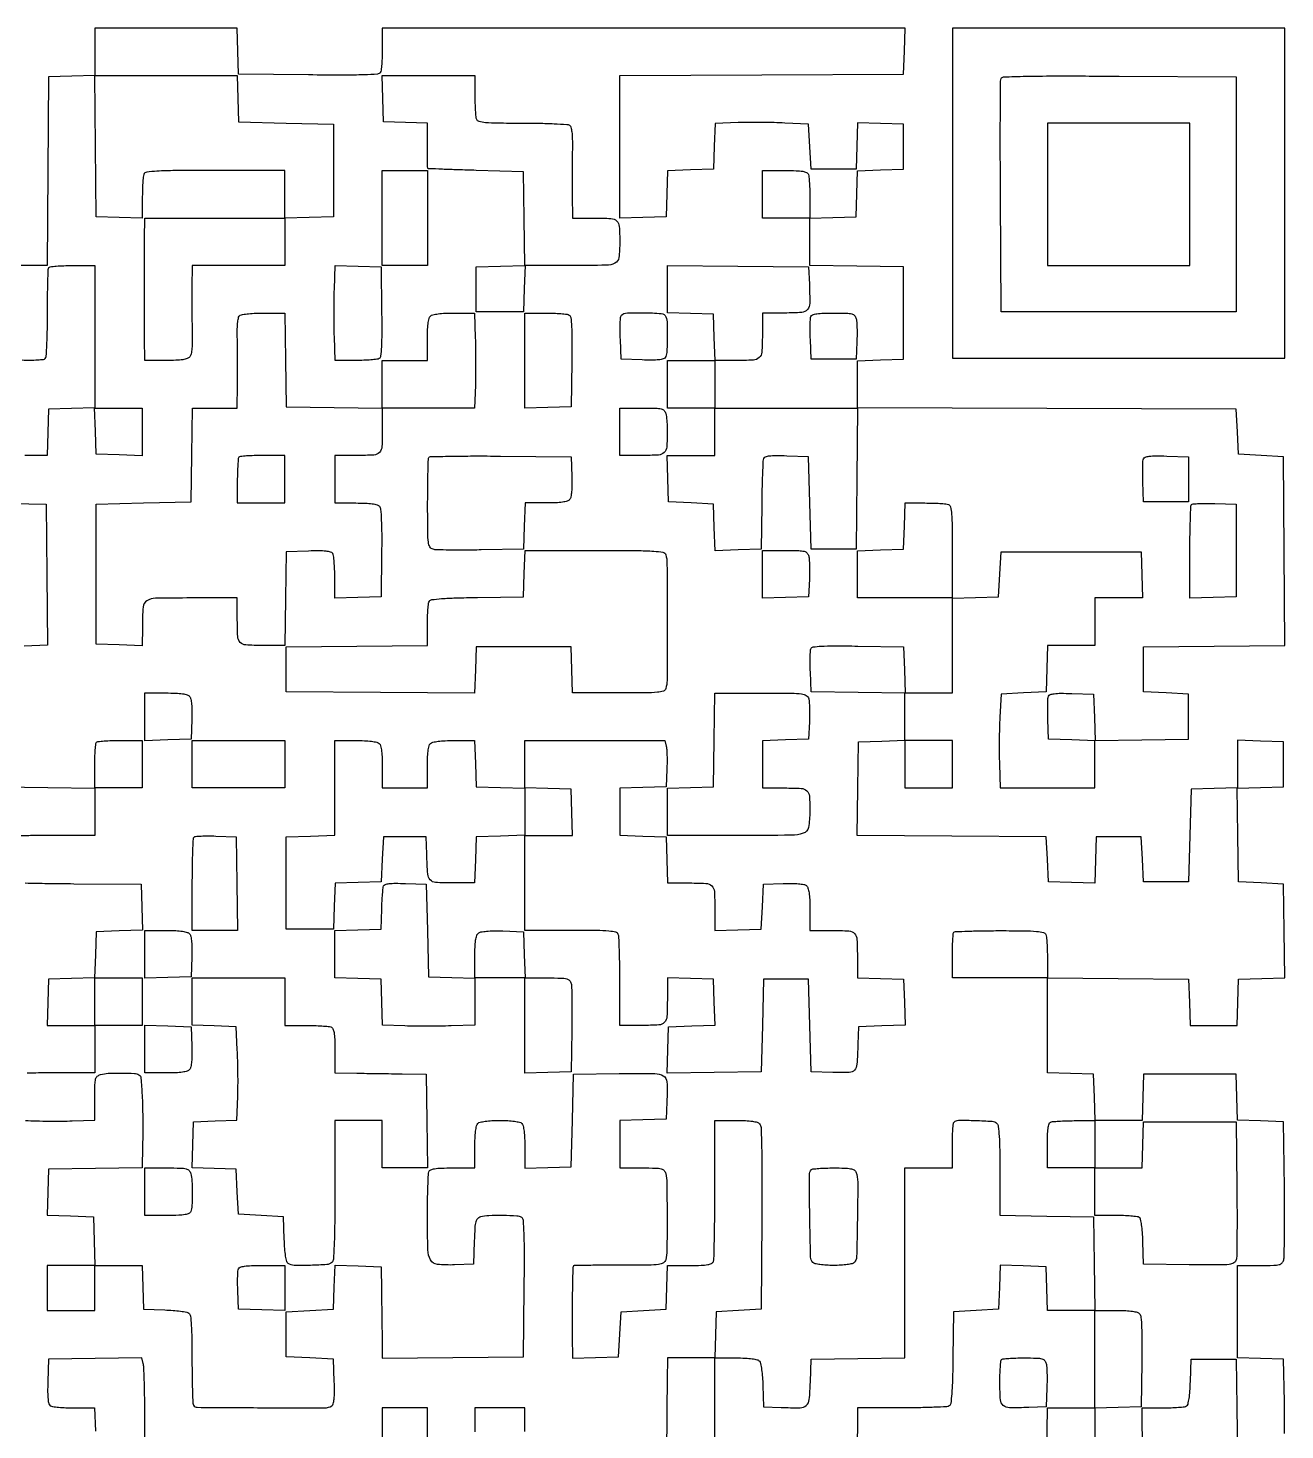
# Model space of a CAD drawing. Extents: x 156 to 936, y 95 to 969.
# Drawn here: x 433 to 936, y 408 to 969 of the extents above; entities that cross this region are included whole.
import ezdxf

# ---------------------------------------------------------------- set-up
doc = ezdxf.new("R2010")
doc.units = 0

msp = doc.modelspace()

# ---------------------------------------------------------------- linework, layer by layer
for points in [[(935.823778, 406.832812, 0.00446), (935.854068, 412.824029, 0.003227), (935.785177, 419.5), (935.5, 436.5), (926.25, 436.787526), (917, 437.075052), (917, 455.537526), (917, 474), (925.980948, 474, 0.004718), (931.547349, 474.05252, 0.05329), (933.733065, 474.327943, 0.154152), (934.853609, 474.996168, 0.122466), (935.511889, 476.25, 0.056278), (935.724366, 477.910045, 0.001377), (935.817795, 485.623438, 0.002973), (935.848704, 494.682513, 0.002017), (935.780941, 505), (935.5, 531.5), (926.287036, 531.787036), (917.074071, 532.074071), (916.787036, 541.287036), (916.5, 550.5), (898, 550.5), (879.5, 550.5), (879.212474, 541.25), (878.924948, 532), (869.5, 532), (860.075052, 532), (859.787526, 541.25), (859.5, 550.5), (850.25, 550.787526), (841, 551.075052), (841, 570.053099), (841, 589.031147), (869.25, 588.765573), (897.5, 588.5), (897.787526, 579.25), (898.075052, 570), (907.5, 570), (916.924948, 570), (917.212474, 579.25), (917.5, 588.5), (926.746433, 588.787479), (935.992866, 589.074957), (935.746433, 607.787479), (935.5, 626.5), (926.5, 627), (917.5, 627.5), (917.228074, 646.212184), (916.956148, 664.924368), (926.228074, 665.212184), (935.5, 665.5), (935.5, 674.5), (935.5, 683.5), (926.25, 683.787526), (917, 684.075052), (917, 674.575052), (917, 665.075052), (907.75, 664.787526), (898.5, 664.5), (898, 646), (897.5, 627.5), (888.5, 627.5), (879.5, 627.5), (879, 636.5), (878.5, 645.5), (869.5, 645.5), (860.5, 645.5), (860.211984, 636.212977), (859.923969, 626.925954), (850.711984, 627.212977), (841.5, 627.5), (841, 636.5), (840.5, 645.5), (802.727979, 645.762047), (764.955958, 646.024093), (765.227979, 664.762047), (765.5, 683.5), (774.75, 683.787526), (784, 684.075052), (784, 674.537526), (784, 665), (793.5, 665), (803, 665), (803, 674.5), (803, 684), (793.5, 684), (784, 684), (784, 693.5), (784, 703), (793.5, 703), (803, 703), (803, 721.962474), (803, 740.924948), (812.25, 741.212474), (821.5, 741.5), (822, 750.5), (822.5, 759.5), (850.5, 759.5), (878.5, 759.5), (878.787526, 750.25), (879.075052, 741), (869.537526, 741), (860, 741), (860, 731.5), (860, 722), (850.537526, 722), (841.075052, 722), (840.787526, 712.75), (840.5, 703.5), (831.5, 703), (822.5, 702.5), (822, 693.261208, 0.007047), (821.831037, 689.036597, 0.004052), (821.74047, 683.942394, 0.004047), (821.732384, 678.822257, 0.006743), (821.81862, 674.511208), (822.13724, 665), (841.06862, 665), (860, 665), (860, 674.477935), (860, 683.955869), (878.75, 684.227935), (897.5, 684.5), (897.5, 693.5), (897.5, 702.5), (888.5, 703), (879.5, 703.5), (879.5, 712.5), (879.5, 721.5), (907.76201, 721.765594), (936.02402, 722.031187), (935.76201, 759.765594), (935.5, 797.5), (926.5, 798), (917.5, 798.5), (917, 807.5), (916.5, 816.5), (840.75, 816.756286), (765, 817.012572), (765, 826.46876), (765, 835.924948), (774.25, 836.212474), (783.5, 836.5), (783.5, 855), (783.5, 873.5), (764.75, 873.772065), (746, 874.044131), (746, 883.484539), (746, 892.924948), (755.25, 893.212474), (764.5, 893.5), (764.787036, 902.712964), (765.074071, 911.925929), (774.287036, 912.212964), (783.5, 912.5), (783.5, 921.5), (783.5, 930.5), (774.288016, 930.787023), (765.076031, 931.074046), (764.788016, 921.787023), (764.5, 912.5), (755.5, 912.5), (746.5, 912.5), (746, 921.5), (745.5, 930.5), (736, 931, 0.006688), (731.694998, 931.168876, 0.004024), (726.584197, 931.259783, 0.004029), (721.500591, 931.268327, 0.007025), (717.286629, 931.18224), (708.073258, 930.86448), (707.786629, 921.68224), (707.5, 912.5), (698.287036, 912.212964), (689.074071, 911.925929), (688.787036, 902.712964), (688.5, 893.5), (679.25, 893.212474), (670, 892.924948), (670, 921.454217), (670, 949.983486), (726.75, 950.241743), (783.5, 950.5), (783.787526, 959.75), (784.075052, 969), (679.537526, 969), (575, 969), (574.984687, 960.75, -0.008987), (574.920188, 957.497821, -0.012013), (574.737792, 954.55151, -0.009289), (574.482736, 952.118028, -0.111096), (574.165697, 951.233863, -0.238902), (573.032303, 950.560306, -0.008101), (567.69409, 950.287876, -0.009141), (559.577531, 950.153899, -0.001938), (545.43101, 950.233863), (517.5, 950.5), (517.212474, 959.75), (516.924948, 969), (488.462474, 969), (460, 969), (460, 959.537526), (460, 950.075052), (450.75, 949.787526), (441.5, 949.5), (441.237975, 911.75), (440.97595, 874), (422.594964, 874, -0.002474)], [(430.907021, 836.207021, 0.010111), (434.192068, 836.15901, 0.014469), (437.104013, 836.259638, 0.010278), (439.491241, 836.46072, 0.171865), (440.197561, 836.797561, 0.183237), (440.553057, 837.587361, 0.002999), (440.821547, 842.509458, 0.007359), (441.017198, 848.299295, 0.004766), (441.081081, 855.001628, -0.002797), (441.118553, 861.700935, -0.004339), (441.233384, 867.480695, -0.001419), (441.389962, 872.46858, -0.130573), (441.599558, 873.161087, -0.228131), (442.122296, 873.495142, -0.0079), (444.592145, 873.753569, -0.013348), (447.595016, 873.939261, -0.008767), (451.059017, 874), (460, 874), (460, 845.5), (460, 817), (469.5, 817), (479, 817), (479, 807.462474), (479, 797.924948), (469.75, 798.212474), (460.5, 798.5), (460.211984, 807.787023), (459.923969, 817.074046), (450.711984, 816.787023), (441.5, 816.5), (441.212474, 807.25), (440.924948, 798), (432.069463, 798, -0.014889)], [(422.5, 665.5), (441.25, 665.227935), (460, 664.955869), (460, 655.477935), (460, 646), (442.581787, 646, 0.003244), (435.792976, 645.955951, 0.00474), (429.815525, 645.821697, 0.002396)], [(432.161492, 627.011216, 0.002666), (441.151448, 626.830496, 0.001719), (451.568977, 626.712476), (478.5, 626.5), (478.787023, 617.288016), (479.074046, 608.076031), (469.787023, 607.788016), (460.5, 607.5), (460.212964, 598.287036), (459.925929, 589.074071), (450.712964, 588.787036), (441.5, 588.5), (441.212474, 579.25), (440.924948, 570), (450.462474, 570), (460, 570), (460, 560.5), (460, 551), (442.122445, 551, 0.003185), (432.902515, 550.941266, 0.01523)], [(432.232623, 532, 0.006439), (436.613733, 531.831458, 0.004007), (441.755142, 531.74116, 0.004019), (446.828656, 531.733499, 0.007263), (450.982623, 531.820969), (460, 532.141938), (460, 540.954338, -0.004935), (460.053659, 546.390433, -0.053759), (460.330936, 548.559272, -0.151035), (460.998495, 549.687269, -0.119256), (462.25, 550.369714, -0.054233), (465.395594, 550.856317, -0.013473), (470.613118, 550.951146, -0.009506), (475.854779, 550.805487, -0.13172), (477.644558, 550.234687, -0.234093), (478.461153, 548.873125, -0.007116), (478.908528, 542.114683, -0.011343), (479.165404, 533.314742, -0.005123), (479.122144, 521.772065), (479, 513.044131), (460.25, 512.772065), (441.5, 512.5), (441.212977, 503.288016), (440.925954, 494.076031), (450.212977, 493.788016), (459.5, 493.5), (459.786212, 483.75), (460.072424, 474), (450.536212, 474), (441, 474), (441, 465), (441, 456), (450.5, 456), (460, 456), (460, 465), (460, 474), (469.461067, 474), (478.922134, 474), (479.211067, 465.25), (479.5, 456.5), (487.950164, 456.206324, -0.010785), (491.277033, 456.018795, -0.014438), (494.282148, 455.696775, -0.011573), (496.744742, 455.302473, -0.128401), (497.639667, 454.884087, -0.191657), (498.253173, 453.759339, -0.013522), (498.594317, 450.124863, -0.013051), (498.811289, 444.763348, -0.003739), (498.868405, 436.447311, 0.003152), (498.906789, 429.706687, 0.004847), (499.033328, 423.873794, 0.001759), (499.208212, 418.865012, 0.129506), (499.444731, 418.089428, 0.258104), (500.959902, 417.23784, 0.000633), (526.702972, 417.09386, 0.000984), (551.980868, 417.034214, 0.142382), (554.791346, 417.849904, 0.190694), (555.391597, 418.67559, 0.03736), (555.721258, 420.518039, 0.025891), (555.863419, 423.325341, 0.007874), (555.791346, 427.58457), (555.5, 436.5), (546, 437), (536.5, 437.5), (536.5, 446.5), (536.5, 455.5), (546, 456), (555.5, 456.5), (555.789473, 465.287003), (556.078945, 474.074007), (565.289473, 473.787003), (574.5, 473.5), (574.643608, 464, -0.00022), (574.706331, 459.726226, -0.000137), (574.776284, 454.715738, -0.000138), (574.842548, 449.774964, -0.00025), (574.893608, 445.734427), (575, 436.968853), (603.25, 437.234427), (631.5, 437.5), (631.765825, 464.931203, 0.001979), (631.845401, 478.813182, 0.009294), (631.711232, 486.79195, 0.00833), (631.437926, 492.036907, 0.238497), (630.765825, 493.16589, 0.129758), (628.854485, 493.772895, 0.009123), (623.194442, 493.949471, 0.012887), (617.576606, 493.877377, 0.055891), (614.286107, 493.379156, 0.128699), (613.057677, 492.679182, 0.137237), (612.366029, 491.482624, 0.050018), (612.01544, 489.184515, 0.005038), (611.786107, 483.642811), (611.5, 474.5), (603.861486, 474.209943, -0.034402), (597.011217, 474.42115, -0.245168), (594.324489, 476.183143, -0.121603), (593.221566, 480.207784, -0.006509), (593.055553, 493.55137, -0.003245), (593.100881, 499.964792, -0.00474), (593.231009, 505.612163, -0.002399), (593.409475, 510.392476, -0.081251), (593.639513, 511.50297, -0.204708), (594.361458, 512.247133, -0.060044), (595.926741, 512.691766, -0.032172), (598.558455, 512.935905, -0.007045), (603.106989, 513), (612, 513), (612, 521.3, -0.011084), (612.07823, 524.828493, -0.020332), (612.322289, 527.693122, -0.021091), (612.689458, 529.860329, -0.144849), (613.2, 530.8, -0.141618), (614.10739, 531.300471, -0.021788), (616.154386, 531.671053, -0.021242), (618.81658, 531.919487, -0.012644), (622, 532, -0.012644), (625.18342, 531.919487, -0.021242), (627.845614, 531.671053, -0.021788), (629.89261, 531.300471, -0.141618), (630.8, 530.8, -0.145015), (631.311042, 529.858679, -0.021051), (631.678036, 527.684979, -0.020283), (631.921884, 524.809501, -0.01101), (632, 521.262474), (632, 512.924948), (641.25, 513.212474), (650.5, 513.5), (651, 532), (651.5, 550.5), (669.737633, 550.723363, -0.004253), (684.014691, 550.776773, -0.13281), (687.387932, 549.847412, -0.256218), (688.834619, 547.413248, -0.019423), (688.800912, 539.479083), (688.5, 532.5), (679.25, 532.212474), (670, 531.924948), (670, 522.462474), (670, 513), (678.891592, 513, -0.004794), (684.396244, 512.947225, -0.053752), (686.564415, 512.671313, -0.15457), (687.677363, 512.003136, -0.121653), (688.331795, 510.75, -0.057249), (688.804948, 506.97803, -0.002424), (688.880015, 493.492237, -0.00237), (688.825677, 479.98181, -0.05901), (688.356539, 476.297272, -0.199626), (687.413306, 475.026699, -0.105503), (685.522996, 474.383655, -0.027818), (681.566598, 474.137846, -0.00172), (669.792164, 474.102646, 0.001588), (662.863764, 474.083762, 0.002582), (656.980573, 474.018664, 0.000377), (651.766958, 473.930113, 0.195806), (651.475548, 473.805374, 0.191527), (651.199145, 473.153711, 0.000603), (651.003526, 464.045572, 0.003673), (650.883058, 454.72386, 0.004066), (650.906082, 445.712474), (651, 436.924948), (660.25, 437.212474), (669.5, 437.5), (670, 446.5), (670.5, 455.5), (679.5, 456), (688.5, 456.5), (688.788933, 465.25), (689.077866, 474), (697.931944, 474, 0.006774), (702.587627, 474.06308, 0.034654), (705.160359, 474.311801, 0.07006), (706.6553, 474.783343, 0.192048), (707.393011, 475.581787, 0.085473), (707.638057, 476.816774, 0.001104), (707.821697, 484.753025, 0.003165), (707.956091, 493.959151, 0.002067), (708, 504.581787), (708, 532), (716.377555, 532, -0.009533), (720.298892, 531.925232, -0.026386), (723.046649, 531.674799, -0.036281), (724.931395, 531.260887, -0.148416), (725.897999, 530.622903, -0.165245), (726.474645, 529.114716, -0.003639), (726.715525, 521.18942, -0.00594), (726.840096, 510.093641, -0.001695), (726.770444, 492.872903), (726.5, 456.5), (717.5, 456), (708.5, 455.5), (708.212474, 446.25), (707.924948, 437), (698.462474, 437), (689, 437), (688.916583, 428.25, 0.000134), (688.87364, 423.615372, 0.000037), (688.808736, 416.342188, 0.000037), (688.736478, 408.10741, 0.000039), (688.666583, 400)], [(708, 399), (708, 437), (716.377555, 437, -0.009913), (720.171204, 436.92478, -0.024242), (722.952749, 436.679019, -0.030268), (724.913227, 436.287489, -0.156365), (725.833879, 435.700164, -0.126595), (726.271826, 434.772011, -0.012295), (726.682026, 432.299919, -0.014976), (727.015093, 429.281363, -0.011302), (727.206324, 425.950164), (727.5, 417.5), (734.479083, 417.199088, 0.012739), (742.057347, 417.065605, 0.177046), (744.578192, 418.009645, 0.194277), (745.776454, 420.321238, 0.015844), (746.212602, 427.259666), (746.5, 436.5), (765.25, 436.772065), (784, 437.044131), (784, 475.022065), (784, 513), (793.5, 513), (803, 513), (803, 521.833333, -0.007039), (803.048334, 525.266524, -0.010477), (803.195833, 528.267708, -0.005871), (803.400808, 530.76784, -0.174709), (803.666667, 531.333333, -0.197627), (805.45253, 532.078242, -0.009016), (812.204595, 531.989878, -0.00945), (818.92503, 531.653458, -0.181061), (820.8, 530.8, -0.170894), (821.380191, 529.589282, -0.011304), (821.71625, 525.680013, -0.01192), (821.936032, 520.091721, -0.003868), (822, 511.822065), (822, 494.044131), (840.75, 493.772065), (859.5, 493.5), (859.772065, 474.75), (860.044131, 456), (868.399621, 456, -0.009554), (872.314957, 455.925179, -0.026532), (875.055114, 455.674395, -0.036614), (876.933366, 455.25928, -0.147905), (877.901115, 454.619149, -0.152679), (878.436825, 453.3148, -0.010349), (878.704708, 449.261182, -0.011229), (878.834763, 443.566252, -0.003921), (878.773559, 435.369149), (878.5, 417.5), (869.25, 417.212474), (860, 416.924948), (860, 388.962474)], [(840.772559, 398.75), (841.045117, 417), (850.522559, 417), (860, 417), (860, 436.5), (860, 456), (850.538933, 456), (841.077866, 456), (840.788933, 464.75), (840.5, 473.5), (831.289473, 473.787003), (822.078945, 474.074007), (821.789473, 465.287003), (821.5, 456.5), (812.5, 456), (803.5, 455.5), (803.226647, 437.044584, -0.003561), (803.035521, 428.331725, -0.012194), (802.732937, 422.675066, -0.01105), (802.342971, 418.785498, -0.224357), (801.726647, 417.809897, -0.128991), (800.746807, 417.496678, -0.002746), (795.646265, 417.255038, -0.006156), (789.640992, 417.077624, -0.00409), (782.75, 417.015313), (765, 417), (765, 409.081787, -0.011383), (764.829699, 401.602433, -0.17474)], [(480, 397.83736), (479.986345, 415.16868, 0.003246), (479.936805, 421.973159, 0.00449), (479.797917, 428.076212, 0.002856), (479.606087, 433.196561, 0.05471), (479.364061, 434.771616), (478.755432, 437.043231), (460.127716, 436.771616), (441.5, 436.5), (441.208654, 427.58457, 0.007874), (441.136581, 423.325344, 0.025891), (441.278743, 420.518036, 0.03736), (441.608404, 418.675579, 0.190691), (442.208654, 417.849883, 0.110303), (443.105622, 417.526902, 0.00958), (445.533081, 417.266784, 0.012233), (448.472868, 417.080964, 0.009199), (451.712474, 417.015313), (459.924948, 417), (460.212474, 407.75)], [(879.237975, 379.25), (878.97595, 417), (887.237975, 417.015313, 0.008579), (890.490592, 417.077157, 0.011582), (893.427851, 417.251635, 0.008726), (895.855499, 417.495082, 0.112662), (896.707902, 417.798312, 0.195149), (897.24575, 418.552989, 0.020215), (897.673305, 420.737125, 0.020298), (898.008289, 423.707636, 0.009786), (898.207902, 427.532999), (898.5, 436.5), (907.5, 436.5), (916.5, 436.5), (916.771593, 417.25), (917.043186, 398)], [(593.254185, 402.319431, -0.017857), (593, 409.434259), (593, 417), (584, 417), (575, 417), (574.920976, 408.25, -0.000753), (574.878466, 404.215499, -0.000414)]]:
    msp.add_lwpolyline(points, format="xyb")
for points in [[(803, 903), (803, 837), (869.5, 837), (936, 837), (936, 903), (936, 969), (869.5, 969), (803, 969)], [(841, 902.5), (841, 874), (869.5, 874), (898, 874), (898, 902.5), (898, 931), (869.5, 931), (841, 931)], [(593, 893), (593, 874), (584, 874), (575, 874), (575, 893), (575, 912), (584, 912), (593, 912)], [(536, 674.475), (536, 665), (517.5, 665), (499, 665), (499, 674.475), (499, 683.95), (517.5, 683.95), (536, 683.95)], [(632, 655.537526), (632, 646), (641.537526, 646), (651.075052, 646), (650.787526, 655.25), (650.5, 664.5), (641.25, 664.787526), (632, 665.075052)], [(479, 579.5), (479, 570), (469.5, 570), (460, 570), (460, 579.5), (460, 589), (469.5, 589), (479, 589)]]:
    msp.add_lwpolyline(points, close=True)
for points in [[(517.212474, 940.75), (517.5, 931.5), (536.5, 931), (555.5, 930.5), (555.5, 912), (555.5, 893.5), (545.75, 893.213788), (536, 892.927576), (536, 883.463788), (536, 874), (517.5, 874), (499, 874), (498.847307, 865.25, 0.003758), (498.807727, 861.265849, 0.002203), (498.817201, 856.49628, 0.002202), (498.86871, 851.725523, 0.003747), (498.959241, 847.737336, -0.009612), (499.002534, 843.789763, -0.021521), (498.848792, 840.795079, -0.025986), (498.527408, 838.613864, -0.124252), (497.989489, 837.487336, -0.13715), (496.964523, 836.777852, -0.044868), (495.164369, 836.33122, -0.02932), (492.46318, 836.074111, -0.009069), (488.377555, 836), (480, 836), (479.905604, 844.75, -0.001965), (479.852015, 852.563193, -0.000915), (479.840881, 862.695208, -0.000876), (479.868466, 873.80251, -0.000915), (479.934866, 884.75), (480, 893), (508, 893), (536, 893), (536, 902.5), (536, 912), (508.106989, 912, 0.001482), (492.102837, 911.952559, 0.01238), (484.864913, 911.730382, 0.020733), (480.7558, 911.33094, 0.273), (479.606989, 910.418213, 0.068543), (479.368898, 909.399219, 0.007277), (479.178303, 906.964077, 0.008872), (479.044383, 904.042924, 0.007017), (479, 900.880687), (479, 892.924948), (469.75, 893.212474), (460.5, 893.5), (460.234427, 921.75), (459.968853, 950), (488.446901, 950), (516.924948, 950)], [(612, 942.081787, 0.00705), (612.044385, 938.933927, 0.008902), (612.178303, 936.0249, 0.007317), (612.368926, 933.599719, 0.06844), (612.606989, 932.581787, 0.246112), (613.591307, 931.715409, 0.037977), (616.243883, 931.278602, 0.018995), (620.980372, 931.044879, 0.002613), (630.856989, 930.984687, -0.004396), (637.713048, 930.918455, -0.006567), (643.703213, 930.72919, -0.003109), (648.774176, 930.470663, -0.127685), (649.813523, 930.136411, -0.187083), (650.427377, 929.304599, -0.036226), (650.793234, 927.437012, -0.025722), (650.989874, 924.616033, -0.008179), (650.99747, 920.401724, 0.001761), (650.952492, 916.325489, 0.001003), (650.92536, 911.397694, 0.001002), (650.917937, 906.436818, 0.001658), (650.933947, 902.25), (651, 893), (659.883369, 893, -0.014699), (666.434037, 892.807377, -0.175914), (668.720969, 891.821392, -0.188704), (669.759849, 889.62864, -0.017359), (669.972691, 883.5, -0.028858), (669.605721, 877.14705, -0.256168), (668.039681, 874.939228, -0.10973), (664.542934, 874.106793, -0.003781), (650.420894, 874), (632.075052, 874), (631.787526, 864.75), (631.5, 855.5), (622, 855.5), (612.5, 855.5), (612.5, 864.5), (612.5, 873.5), (622.271931, 873.786477), (632.043862, 874.072953), (631.771931, 892.786477), (631.5, 911.5), (612.5, 912.055984, -0.000919), (605.197375, 912.283114, -0.001503), (599.007812, 912.50564, -0.000154), (593.478061, 912.722795, -0.15636), (593.25, 912.805984, -0.223597), (593.148239, 913.005886, -0.000902), (593.073437, 915.575321, -0.004214), (593.018014, 918.511677, -0.002611), (593, 921.961067), (593, 930.922134), (584.25, 931.211067), (575.5, 931.5), (575.212474, 940.75), (574.924948, 950), (593.462474, 950), (612, 950)], [(916.5, 902.5), (916.5, 855.5), (869.5, 855.5), (822.5, 855.5), (822.239372, 901.5, -0.000997), (822.174287, 919.225103, -0.001596), (822.197198, 934.357597, -0.000282), (822.267665, 947.72814, -0.090314), (822.461789, 948.759906, -0.301449), (823.45055, 949.464468, -0.003096), (832.402033, 949.70934, -0.005599), (845.68089, 949.841585, -0.001079), (869.722417, 949.759906), (916.5, 949.5)], [(745.393011, 910.418213, -0.06844), (745.631074, 909.400281, -0.007317), (745.821697, 906.9751, -0.008902), (745.955615, 904.066073, -0.00705), (746, 900.918213), (746, 893), (736.5, 893), (727, 893), (727, 902.5), (727, 912), (735.893011, 912, -0.00673), (740.571713, 911.937024, -0.034532), (743.154102, 911.688469, -0.06988), (744.653872, 911.217093, -0.192406)], [(574.71939, 855.540099, -0.003424), (574.76602, 846.853289, -0.012963), (574.617147, 841.421853, -0.013089), (574.32745, 837.785663, -0.228634), (573.71939, 836.805412, -0.112063), (572.862418, 836.499528, -0.00895), (570.454915, 836.253721, -0.011754), (567.541155, 836.077686, -0.008741), (564.31862, 836.015313), (556.13724, 836), (555.81862, 845.5, -0.005294), (555.719338, 849.82726, -0.003099), (555.687442, 855.010753, -0.003099), (555.719823, 860.197724, -0.005262), (555.819479, 864.536606), (556.138958, 874.073213), (565.319479, 873.786606), (574.5, 873.5)], [(745.800912, 866.520917, -0.012322), (745.941866, 858.88044, -0.176722), (745.009281, 856.372662, -0.202101), (742.732324, 855.227183, -0.01682), (735.980948, 855), (727, 855), (727, 846.106989, -0.014768), (726.800362, 839.349521, -0.195511), (725.747254, 837.14255, -0.175208), (723.400012, 836.170753, -0.01141), (715.918213, 836), (708, 836), (708, 826.5), (708, 817), (736.515573, 817), (765.031147, 817), (764.765573, 788.75), (764.5, 760.5), (755.5, 760.5), (746.5, 760.5), (746, 779), (745.5, 797.5), (736.733647, 797.789171, 0.00737), (732.436735, 797.867535, 0.028627), (729.779803, 797.724607, 0.046619), (728.132566, 797.38357, 0.230735), (727.459747, 796.755698, 0.080308), (727.249818, 795.751761, 0.001709), (727.034876, 790.690789, 0.003904), (726.849525, 784.755613, 0.002617), (726.7261, 777.966527), (726.5, 760.5), (717.288016, 760.212977), (708.076031, 759.925954), (707.788016, 769.212977), (707.5, 778.5), (698.5, 779), (689.5, 779.5), (689.212474, 788.75), (688.924948, 798), (698.462474, 798), (708, 798), (708, 807.5), (708, 817), (698.5, 817), (689, 817), (689, 826.5), (689, 836), (698.537526, 836), (708.075052, 836), (707.787526, 845.25), (707.5, 854.5), (698.25, 854.787526), (689, 855.075052), (689, 864.553099), (689, 874.031147), (717.25, 873.765573), (745.5, 873.5)], [(536.227935, 836.25), (536.5, 817.5), (555.75, 817.228407), (575, 816.956814), (575, 826.478407), (575, 836), (584, 836), (593, 836), (593, 844.3, -0.011084), (593.07823, 847.828493, -0.020332), (593.322289, 850.693122, -0.021091), (593.689458, 852.860329, -0.144849), (594.2, 853.8, -0.144554), (595.136731, 854.309648, -0.021162), (597.292458, 854.677128, -0.020418), (600.137888, 854.921568, -0.011217), (603.633587, 855), (611.867173, 855), (612.183587, 845.075991, -0.004663), (612.284142, 840.617069, -0.002926), (612.322593, 835.401087, -0.002936), (612.300245, 830.265615, -0.005361), (612.212474, 826.075991), (611.924948, 817), (593.462474, 817), (575, 817), (575, 809.081787, -0.01141), (574.829247, 801.599988, -0.175208), (573.85745, 799.252746, -0.195511), (571.650479, 798.199638, -0.014768), (564.893011, 798), (556, 798), (556, 788.5), (556, 779), (564.377555, 779, -0.009865), (568.187101, 778.924833, -0.024503), (570.964554, 778.678513, -0.030982), (572.915128, 778.28434, -0.155417), (573.841556, 777.690913, -0.154677), (574.331439, 776.484768, -0.008096), (574.596234, 772.266298, -0.010385), (574.742011, 766.601155, -0.004306), (574.714001, 758.940913), (574.5, 741.5), (565.25, 741.212474), (556, 740.924948), (555.984687, 749.212474, 0.009118), (555.919042, 752.480841, 0.012148), (555.733216, 755.444872, 0.009469), (555.47317, 757.892587, 0.110589), (555.150117, 758.791346, 0.190691), (554.324421, 759.391596, 0.03736), (552.481964, 759.721257, 0.025891), (549.674656, 759.863419, 0.007874), (545.41543, 759.791346), (536.5, 759.5), (536.227935, 740.75), (535.955869, 722), (527.084924, 722, -0.014839), (520.345023, 722.200073, -0.19572), (518.140902, 723.253677, -0.174943), (517.170497, 725.60137, -0.011395), (517, 733.081787), (517, 741), (498.616631, 741, 0.004212), (484.231695, 740.878814, 0.131891), (480.846595, 739.908651, 0.243621), (479.323806, 737.433146, 0.01792), (479.013655, 729.212474), (479, 721.924948), (469.75, 722.212474), (460.5, 722.5), (460.5, 750.5), (460.5, 778.5), (479.5, 779), (498.5, 779.5), (498.772065, 798.25), (499.044131, 817), (508.022065, 817), (517, 817), (517.096907, 826.25, 0.002383), (517.120808, 830.435798, 0.001441), (517.1112, 835.393355, 0.001443), (517.073258, 840.316423, 0.002536), (517.009484, 844.386953, -0.00795), (516.988785, 848.663692, -0.026717), (517.169131, 851.456721, -0.039647), (517.532918, 853.277935, -0.18441), (518.162577, 854.12164, -0.109188), (519.084692, 854.455555, -0.009984), (521.524088, 854.724851, -0.012536), (524.479097, 854.916936, -0.009495), (527.727935, 854.984687), (535.955869, 855)], [(649.746956, 854.177552, -0.227096), (650.374715, 853.172733, -0.01462), (650.667344, 849.636527, -0.013443), (650.80957, 844.259053, -0.00333), (650.746956, 835.442865), (650.5, 817.5), (641.25, 817.212474), (632, 816.924948), (632, 835.962474), (632, 855), (640.25, 854.984687, -0.008857), (643.500805, 854.921063, -0.011876), (646.442856, 854.741275, -0.00911), (648.87328, 854.490041, -0.111594)], [(688.393011, 853.418213, -0.084529), (688.923441, 850.770951, -0.011036), (688.963962, 845.001062, -0.008945), (688.771604, 839.163368, -0.129339), (688.149034, 837.206902, -0.187221), (687.340297, 836.610638, -0.039341), (685.5815, 836.278749, -0.027159), (682.914541, 836.135766, -0.008519), (678.914347, 836.206902), (670.5, 836.5), (670.205027, 844.411609, -0.006569), (670.129541, 847.539392, -0.008656), (670.147568, 850.392336, -0.006579), (670.235027, 852.7687, -0.079281), (670.423642, 853.661609, -0.29562), (672.229032, 854.976623, -0.017051), (679.405167, 855.124149, -0.01715), (686.575238, 854.780866, -0.288164)], [(764.53186, 852.729083, -0.045288), (764.735265, 851.430652, -0.00895), (764.846004, 849.075142, -0.009416), (764.874264, 846.317546, -0.008627), (764.800912, 843.479083), (764.5, 836.5), (755.5, 836.5), (746.5, 836.5), (746.205027, 844.411609, -0.006569), (746.129541, 847.539392, -0.008656), (746.147568, 850.392336, -0.006579), (746.235027, 852.7687, -0.079281), (746.423642, 853.661609, -0.22457), (747.090262, 854.298479, -0.043417), (748.75639, 854.695609, -0.02855), (751.380684, 854.93277, -0.008261), (755.449563, 855, -0.005141), (760.703997, 854.94597, -0.056171), (762.795734, 854.666566, -0.156364), (763.880532, 853.993638, -0.115369)], [(688.369714, 814.75, -0.03463), (688.602592, 813.555895, -0.010099), (688.795566, 811.692188, -0.010096), (688.928401, 809.5793, -0.010649), (688.972691, 807.5, -0.017359), (688.759849, 801.37136, -0.188704), (687.720969, 799.178608, -0.175914), (685.434037, 798.192623, -0.014699), (678.883369, 798), (670, 798), (670, 807.5), (670, 817), (678.883369, 817, -0.00487), (684.368743, 816.946567, -0.0534), (686.551213, 816.66971, -0.150802), (687.684822, 816.002112, -0.119916)], [(517.666667, 797.333333, 0.174709), (517.400808, 796.76784, 0.005871), (517.195833, 794.267708, 0.010477), (517.048334, 791.266524, 0.007039), (517, 787.833333), (517, 779), (526.5, 779), (536, 779), (536, 788.5), (536, 798), (527.166667, 798, 0.007039), (523.733476, 797.951666, 0.010477), (520.732292, 797.804167, 0.005871), (518.23216, 797.599192, 0.174709)], [(650.793771, 789.655204, -0.01153), (650.842502, 786.264652, -0.021342), (650.701133, 783.514748, -0.023545), (650.405224, 781.431833, -0.126804), (649.921326, 780.405204, -0.14531), (648.94081, 779.749444, -0.038548), (647.085306, 779.327081, -0.027224), (644.359698, 779.074732, -0.009472), (640.415081, 779), (632.075052, 779), (631.787526, 769.75), (631.5, 760.5), (614.5, 760.214823, -0.00314), (607.828342, 760.144815, -0.00436), (601.850571, 760.171765, -0.002733), (596.83099, 760.265615, -0.054362), (595.310455, 760.468702, -0.199861), (594.050147, 761.399084, -0.105769), (593.41066, 763.268494, -0.028104), (593.165467, 767.176697, -0.001768), (593.131694, 778.714636, -0.002622), (593.171759, 785.559695, -0.004086), (593.2854, 791.4565, -0.001263), (593.438335, 796.558463, -0.131013), (593.639808, 797.226215, -0.253969), (594.206482, 797.55052, -0.000895), (602.269344, 797.716555, -0.004366), (611.478407, 797.809274, -0.002689), (622.31857, 797.765457), (650.5, 797.5)], [(897.5, 788.5), (897.5, 779.5), (888.5, 779.5), (879.5, 779.5), (879.205027, 787.411609, -0.006757), (879.130652, 790.542211, -0.008847), (879.151984, 793.403842, -0.006825), (879.2445, 795.787219, -0.078651), (879.438673, 796.700781, -0.222283), (880.127059, 797.364206, -0.05328), (881.715903, 797.724548, -0.030281), (884.338027, 797.871594, -0.007113), (888.733647, 797.789171), (897.5, 797.5)], [(801.393213, 778.402605, -0.251592), (802.247094, 777.412054, -0.034195), (802.670735, 774.611218, -0.017926), (802.898456, 769.653985, -0.002514), (802.95, 759.402605), (802.95, 741), (783.975, 741), (765, 741), (765, 750.462474), (765, 759.924948), (774.25, 760.212474), (783.5, 760.5), (783.787526, 769.75), (784.075052, 779), (791.955738, 779, -0.006973), (795.087415, 778.956321, -0.008831), (797.97878, 778.824515, -0.007222), (800.388898, 778.636969, -0.068684)], [(916.5, 760), (916.5, 741.5), (907.25, 741.212474), (898, 740.924948), (898, 759.295808, -0.003576), (898.05073, 766.388334, -0.005629), (898.206402, 772.476628, -0.001779), (898.418393, 777.723569, -0.187517), (898.702644, 778.369311, -0.179987), (899.290922, 778.638564, -0.007016), (901.709672, 778.781547, -0.011703), (904.626528, 778.84459, -0.007913), (907.952644, 778.785977), (916.5, 778.5)], [(688.37918, 758.25, -0.070784), (688.853141, 754.988829, -0.00071), (688.890082, 731.485661, -0.000699), (688.860759, 707.963158, -0.071946), (688.387323, 704.75, -0.248923), (687.420822, 703.768826, -0.053239), (684.996568, 703.280879, -0.020897), (680.370149, 703.047244, -0.002167), (669.470138, 703), (651.075052, 703), (650.787526, 712.25), (650.5, 721.5), (631.5, 721.5), (612.5, 721.5), (612.212316, 712.238012), (611.924631, 702.976023), (574.212316, 703.238012), (536.5, 703.5), (536.5, 712.5), (536.5, 721.5), (564.75, 721.765573), (593, 722.031147), (593.015313, 730.265573, -0.008735), (593.078013, 733.508956, -0.011748), (593.255038, 736.441465, -0.008942), (593.502242, 738.864488, -0.112068), (593.809897, 739.726647, -0.224357), (594.785498, 740.342971, -0.01105), (598.675066, 740.732937, -0.012194), (604.331725, 741.035521, -0.003561), (613.044584, 741.226647), (631.5, 741.5), (631.787526, 750.75), (632.075052, 760), (659.970138, 760, -0.001294), (676.843011, 759.956338, -0.014088), (683.636171, 759.72971, -0.031509), (687.244991, 759.278005, -0.281507)], [(745.53186, 757.729083, -0.045288), (745.735265, 756.430652, -0.00895), (745.846004, 754.075142, -0.009416), (745.874264, 751.317546, -0.008627), (745.800912, 748.479083), (745.5, 741.5), (736.25, 741.212474), (727, 740.924948), (727, 750.462474), (727, 760), (735.980948, 760, -0.004705), (741.561989, 759.94748, -0.053705), (743.743052, 759.670919, -0.154872), (744.864468, 758.997584, -0.119781)], [(783.78782, 712.227796), (784.075639, 702.955591), (765.28782, 703.227796), (746.5, 703.5), (746.205027, 711.411609, -0.006678), (746.130183, 714.541021, -0.008767), (746.150121, 717.398988, -0.006722), (746.240504, 719.779383, -0.078916), (746.432332, 720.684256, -0.271496), (747.329852, 721.401442, -0.021534), (750.482268, 721.72062, -0.015363), (755.664758, 721.861208, -0.002829), (765.227305, 721.772646), (783.5, 721.5)], [(497.921326, 701.594796, -0.126804), (498.405224, 700.568167, -0.023545), (498.701133, 698.485252, -0.021342), (498.842502, 695.735348, -0.01153), (498.793771, 692.344796), (498.5, 684.5), (489.25, 684.212474), (480, 683.924948), (480, 693.462474), (480, 703), (488.377555, 703, -0.009406), (492.342652, 702.9254, -0.027148), (495.078343, 702.673265, -0.03848), (496.939147, 702.251072, -0.145524)], [(745.538134, 700.704083, -0.045518), (745.739213, 699.416628, -0.00887), (745.847847, 697.067798, -0.009356), (745.874728, 694.315714, -0.008537), (745.800912, 691.479083), (745.5, 684.5), (736.25, 684.212474), (727, 683.924948), (727, 674.462474), (727, 665), (735.893011, 665, -0.013336), (742.570835, 664.821854, -0.177094), (744.797846, 663.870043, -0.190499), (745.802358, 661.735543, -0.015844), (746, 655.5, -0.045899), (745.423412, 649.232241, -0.274565), (743.349728, 646.865001, -0.077024), (738.579498, 646.086678, -0.001998), (716.893011, 646), (689, 646), (689, 655.462474), (689, 664.924948), (698.25, 665.212474), (707.5, 665.5), (707.771973, 684.225), (708.043947, 702.95), (726.509196, 702.95, -0.001634), (738.679789, 702.910238, -0.027744), (742.678568, 702.661961, -0.107902), (744.580014, 702.00545, -0.196852)], [(859.788029, 693.211971), (860.076058, 683.923942), (850.788029, 684.211971), (841.5, 684.5), (841.205027, 692.411609, -0.006757), (841.130652, 695.542211, -0.008847), (841.151984, 698.403842, -0.006825), (841.2445, 700.787219, -0.078651), (841.438673, 701.700781, -0.222283), (842.127059, 702.364206, -0.05328), (843.715903, 702.724548, -0.030281), (846.338027, 702.871594, -0.007113), (850.733647, 702.789171), (859.5, 702.5)], [(479, 674.5), (479, 665), (469.5, 665), (460, 665), (460, 673.833333, -0.007039), (460.048334, 677.266524, -0.010477), (460.195833, 680.267708, -0.005871), (460.400808, 682.76784, -0.174709), (460.666667, 683.333333, -0.174709), (461.23216, 683.599192, -0.005871), (463.732292, 683.804167, -0.010477), (466.733476, 683.951666, -0.007039), (470.166667, 684), (479, 684)], [(573.8, 682.8, -0.144849), (574.310542, 681.860329, -0.021091), (574.677711, 679.693122, -0.020332), (574.92177, 676.828493, -0.011084), (575, 673.3), (575, 665), (584, 665), (593, 665), (593, 673.3, -0.011084), (593.07823, 676.828493, -0.020332), (593.322289, 679.693122, -0.021091), (593.689458, 681.860329, -0.144849), (594.2, 682.8, -0.144682), (595.138013, 683.310039, -0.021131), (597.298731, 683.677383, -0.02038), (600.152513, 683.921656, -0.011159), (603.662474, 684), (611.924948, 684), (612.212474, 674.75), (612.5, 665.5), (622.25, 665.213788), (632, 664.927576), (632, 674.431001), (632, 683.934426), (659.989177, 683.934426), (687.978354, 683.934426), (688.540089, 681.696296, -0.04559), (688.740443, 680.412265, -0.008845), (688.848421, 678.065511, -0.009337), (688.874872, 675.315143, -0.008509), (688.800912, 672.479083), (688.5, 665.5), (679.25, 665.212474), (670, 664.924948), (670, 655.5), (670, 646.075052), (679.25, 645.787526), (688.5, 645.5), (688.787526, 636.25), (689.075052, 627), (696.955738, 627, -0.011516), (704.410229, 626.828279, -0.176009), (706.751728, 625.853421, -0.194755), (707.801631, 623.641353, -0.014613), (708, 616.855485), (708, 607.924948), (717.25, 608.212474), (726.5, 608.5), (727, 617.5), (727.5, 626.5), (735.344796, 626.793771, -0.01153), (738.735348, 626.842502, -0.021342), (741.485252, 626.701133, -0.023545), (743.568167, 626.405224, -0.126804), (744.594796, 625.921326, -0.145524), (745.251072, 624.939147, -0.03848), (745.673265, 623.078343, -0.027148), (745.9254, 620.342652, -0.009406), (746, 616.377555), (746, 608), (754.893011, 608, -0.014732), (761.649006, 607.800898, -0.19511), (763.856224, 606.750156, -0.175559), (764.828717, 604.407908, -0.011491), (765, 596.955738), (765, 589.075052), (774.25, 588.787526), (783.5, 588.5), (783.787023, 579.288016), (784.074046, 570.076031), (774.787023, 569.788016), (765.5, 569.5), (765.245668, 562.5, -0.008693), (764.812948, 554.45013, -0.165246), (763.84864, 552.160535, -0.207486), (761.761311, 551.189376, -0.014846), (755.221282, 551.211486), (746.5, 551.5), (746, 570), (745.5, 588.5), (736.5, 588.5), (727.5, 588.5), (727, 570), (726.5, 551.5), (707.71218, 551.227796), (688.924361, 550.955591), (689.21218, 560.227796), (689.5, 569.5), (698.787023, 569.788016), (708.074046, 570.076031), (707.787023, 579.288016), (707.5, 588.5), (698.25, 588.787526), (689, 589.075052), (689, 581.119313, -0.01133), (688.829774, 573.607881, -0.174856), (687.858669, 571.255648, -0.19591), (685.651936, 570.200175, -0.014805), (678.893011, 570), (670, 570), (670, 587.418213, 0.003244), (669.955951, 594.207024, 0.00474), (669.821697, 600.184475, 0.002396), (669.635772, 605.244542, 0.081401), (669.393011, 606.418213, 0.24904), (668.393178, 607.288503, 0.036273), (665.640441, 607.72025, 0.018295), (660.723448, 607.948927, 0.002472), (650.393011, 608), (632, 608), (632, 627.036212), (632, 646.072424), (622.25, 645.786212), (612.5, 645.5), (612.212474, 636.25), (611.924948, 627), (602.981526, 627, -0.014194), (596.286679, 627.190094, -0.199365), (594.165084, 628.215838, -0.165063), (593.188689, 630.527107, -0.009054), (592.754332, 638.5), (592.5, 645.5), (584, 645.5), (575.5, 645.5), (575, 636.5), (574.5, 627.5), (565.287036, 627.212964), (556.074071, 626.925929), (555.787036, 617.712964), (555.5, 608.5), (546, 608.5), (536.5, 608.5), (536.5, 627), (536.5, 645.5), (546.25, 645.786212), (556, 646.072424), (556, 665.036212), (556, 684), (564.3, 684, -0.011084), (567.828493, 683.92177, -0.020332), (570.693122, 683.677711, -0.021091), (572.860329, 683.310542, -0.144849)], [(516.772065, 626.75), (517.044131, 608), (508.022065, 608), (499, 608), (499, 626.333333, -0.003589), (499.050815, 633.411553, -0.005649), (499.206746, 639.487996, -0.001792), (499.419108, 644.723863, -0.187471), (499.703816, 645.370483, -0.17855), (500.286747, 645.639255, -0.007766), (502.564452, 645.783202, -0.012381), (505.319749, 645.846095, -0.008434), (508.453816, 645.787149), (516.5, 645.5)], [(593, 608), (593.5, 589.5), (602.75, 589.212474), (612, 588.924948), (612, 597.340029, -0.009351), (612.074482, 601.322334, -0.027014), (612.326278, 604.069021, -0.038246), (612.747672, 605.936888, -0.145956), (613.40308, 606.919564, -0.128993), (614.450915, 607.407951, -0.022589), (616.626634, 607.702175, -0.020484), (619.52409, 607.84218, -0.010573), (623.15308, 607.792008), (631.5, 607.5), (631.787526, 598.25), (632.075052, 589), (641.018474, 589, -0.004756), (646.557649, 588.947314, -0.053446), (648.737505, 588.671603, -0.153964), (649.856882, 588.003453, -0.121969), (650.516463, 586.75, -0.053901), (650.724981, 585.202744, -0.002978), (650.824256, 580.314063, -0.004581), (650.854498, 574.484344, -0.003332), (650.785515, 568), (650.5, 551.5), (641.25, 551.212474), (632, 550.924948), (632, 569.962474), (632, 589), (622, 589), (612, 589), (612, 579.56862), (612, 570.13724), (602.47907, 569.81862, -0.004912), (598.184884, 569.717137, -0.003023), (593.12819, 569.677911, -0.003031), (588.126475, 569.699674, -0.005419), (584.016106, 569.787036), (575.074071, 570.074071), (574.787036, 579.287036), (574.5, 588.5), (565.25, 588.787526), (556, 589.075052), (556, 598.5), (556, 607.924948), (565.25, 608.212474), (574.5, 608.5), (574.769726, 616.5, -0.004856), (574.906924, 619.658206, -0.006435), (575.096669, 622.529142, -0.004718), (575.308686, 624.923964, -0.062009), (575.503958, 625.790697, -0.236137), (576.136155, 626.393451, -0.045966), (577.725013, 626.725324, -0.029219), (580.255094, 626.866208, -0.00809), (584.234232, 626.790697), (592.5, 626.5)], [(497.921326, 606.594796, -0.126804), (498.405224, 605.568167, -0.023545), (498.701133, 603.485252, -0.021342), (498.842502, 600.735348, -0.01153), (498.793771, 597.344796), (498.5, 589.5), (489.25, 589.212474), (480, 588.924948), (480, 598.462474), (480, 608), (488.377555, 608, -0.009406), (492.342652, 607.9254, -0.027148), (495.078343, 607.673265, -0.03848), (496.939147, 607.251072, -0.145524)], [(840.40777, 606.379751, -0.068975), (840.640185, 605.381181, -0.007109), (840.826033, 602.963802, -0.008746), (840.956705, 600.063292, -0.006883), (841, 596.918213), (841, 589), (822, 589), (803, 589), (803, 597.833333, -0.006635), (803.045524, 601.263835, -0.00994), (803.184535, 604.25641, -0.005321), (803.377319, 606.757068, -0.176245), (803.628205, 607.294872, -0.18847), (804.20919, 607.549343, -0.001537), (809.294622, 607.738542, -0.005224), (815.175311, 607.877737, -0.003304), (822.035975, 607.923077, -0.002652), (831.87401, 607.8709, -0.018302), (836.69699, 607.643049, -0.034527), (839.434825, 607.221325, -0.250695)], [(536, 579.5), (536, 570), (544.418213, 570, -0.006641), (547.757628, 569.955643, -0.008515), (550.828225, 569.821697, -0.006804), (553.386579, 569.631434, -0.069754), (554.418213, 569.393011, -0.192406), (555.217093, 568.653872, -0.06988), (555.688469, 567.154102, -0.034532), (555.937024, 564.571713, -0.00673), (556, 559.893011), (556, 551), (564.75, 550.893608, -0.000248), (568.784503, 550.842549, -0.000137), (573.720312, 550.776284, -0.000136), (578.727313, 550.706331, -0.000218), (583, 550.643608), (592.5, 550.5), (592.772065, 531.75), (593.044131, 513), (584.022065, 513), (575, 513), (575, 522.5), (575, 532), (565.5, 532), (556, 532), (556, 504.2, -0.002222), (555.940762, 490.870827, -0.008117), (555.728417, 482.420084, -0.006264), (555.411727, 476.548389, -0.181708), (554.8, 475.2, -0.181818), (552.856846, 474.31894, -0.010762), (546.288173, 474.026684, -0.012447), (539.776202, 474.039406, -0.135649), (537.292098, 474.798312, -0.195149), (536.75425, 475.552989, -0.020215), (536.326695, 477.737125, -0.020298), (535.991711, 480.707636, -0.009786), (535.792098, 484.532999), (535.5, 493.5), (526.5, 494), (517.5, 494.5), (517, 503.5), (516.5, 512.5), (507.712997, 512.789473), (498.925993, 513.078945), (499.212997, 522.289473), (499.5, 531.5), (508.182271, 531.787945), (516.864542, 532.07589), (517.182271, 541.549153, 0.006767), (517.268177, 545.845554, 0.00405), (517.259792, 550.953541, 0.004054), (517.169016, 556.039199, 0.007028), (517, 560.261208), (516.5, 569.5), (507.75, 569.788933), (499, 570.077866), (499, 579.538933), (499, 589), (517.5, 589), (536, 589)], [(498.793771, 561.655204, -0.01153), (498.842502, 558.264652, -0.021342), (498.701133, 555.514748, -0.023545), (498.405224, 553.431833, -0.126804), (497.921326, 552.405204, -0.145524), (496.939147, 551.748928, -0.03848), (495.078343, 551.326735, -0.027148), (492.342652, 551.0746, -0.009406), (488.377555, 551), (480, 551), (480, 560.537526), (480, 570.075052), (489.25, 569.787526), (498.5, 569.5)], [(860, 522.5), (860, 513), (869.462474, 513), (878.924948, 513), (879.212474, 522.25), (879.5, 531.5), (898, 531.5), (916.5, 531.5), (916.780941, 505, -0.001977), (916.84951, 494.685605, -0.002921), (916.821033, 485.636338, -0.001332), (916.731182, 477.925454, -0.056385), (916.522911, 476.293917, -0.201199), (915.584148, 475.024369, -0.108143), (913.704851, 474.398377, -0.027714), (909.747913, 474.197675, -0.00164), (897.74197, 474.293917), (879.5, 474.5), (879.207902, 483.467001, 0.009786), (879.008289, 487.292364, 0.020298), (878.673305, 490.262875, 0.020215), (878.24575, 492.447011, 0.195149), (877.707902, 493.201688, 0.112618), (876.855762, 493.504907, 0.008743), (874.431384, 493.748365, 0.011595), (871.498009, 493.922842, 0.008591), (868.25, 493.984687), (860, 494), (860, 503.5), (860, 513), (850.5, 513), (841, 513), (841, 521.916667, -0.008266), (841.067874, 526.021966, -0.024717), (841.299188, 528.819848, -0.032039), (841.668333, 530.679382, -0.236055), (842.25, 531.337719, -0.075375), (843.103532, 531.540327, -0.005317), (845.55625, 531.717133, -0.007419), (848.498917, 531.854035, -0.005521), (851.75, 531.921053), (860, 532)], [(498.369714, 510.75, -0.052589), (498.835949, 507.80014, -0.012536), (498.968309, 502.826521, -0.010886), (498.868123, 497.875983, -0.081279), (498.393011, 495.581787, -0.192406), (497.653872, 494.782907, -0.06988), (496.154102, 494.311531, -0.034532), (493.571713, 494.062976, -0.00673), (488.893011, 494), (480, 494), (480, 503.5), (480, 513), (488.883369, 513, -0.00487), (494.368743, 512.946567, -0.0534), (496.551213, 512.66971, -0.150802), (497.684822, 512.002112, -0.119916)], [(764.393011, 511.418213, -0.09206), (765.145544, 507.347604, -0.003894), (765.019097, 492.616753, -0.00225), (764.699267, 477.295436, -0.192327), (763.8, 475.2, -0.139153), (762.917618, 474.707743, -0.022192), (760.95534, 474.334507, -0.021885), (758.437791, 474.082365, -0.014015), (755.5, 474, -0.014015), (752.562209, 474.082365, -0.021885), (750.04466, 474.334507, -0.022192), (748.082382, 474.707743, -0.139153), (747.2, 475.2, -0.193036), (746.27962, 477.352753, -0.002069), (745.975691, 493.780421, -0.002013), (745.80562, 510.235897, -0.200552), (746.666667, 512.333333, -0.17274), (747.225589, 512.598717, -0.006592), (749.553989, 512.804167, -0.011152), (752.359193, 512.951638, -0.007555), (755.559678, 513, -0.007572), (759.844582, 512.935105, -0.036743), (762.261382, 512.683483, -0.072956), (763.678861, 512.209264, -0.186076)], [(536, 464.962474), (536, 455.924948), (526.75, 456.212474), (517.5, 456.5), (517.203033, 463.906415, -0.007079), (517.126964, 466.841003, -0.009185), (517.144753, 469.531874, -0.007235), (517.23321, 471.773024, -0.078282), (517.421649, 472.656415, -0.228018), (518.10667, 473.302323, -0.041983), (519.847946, 473.698536, -0.027394), (522.610611, 473.934044, -0.007567), (526.968615, 474), (536, 474)], [(840.529566, 434.738223, -0.046297), (840.732976, 433.422419, -0.008315), (840.842764, 430.941177, -0.008911), (840.871285, 428.020953, -0.007951), (840.798618, 424.988223), (840.5, 417.5), (833.520917, 417.199088, -0.012237), (825.895358, 417.057107, -0.174635), (823.381795, 417.979302, -0.203616), (822.231347, 420.234987, -0.017475), (822, 426.852385, -0.007054), (822.048334, 430.278272, -0.010497), (822.195833, 433.273305, -0.005892), (822.400823, 435.768035, -0.174651), (822.666667, 436.333333, -0.173043), (823.226591, 436.598788, -0.00648), (825.57982, 436.804167, -0.011049), (828.413417, 436.951642, -0.007476), (831.647615, 437, -0.005362), (836.756839, 436.945207, -0.057037), (838.81425, 436.664922, -0.156204), (839.885482, 435.994429, -0.11443)]]:
    msp.add_lwpolyline(points, format="xyb", close=True)
for points in [[(412.5, 779), (440.5, 778.5), (440.765509, 750.287731), (441.031018, 722.075462), (431.765509, 721.787731)], [(632, 407.537526), (632, 417), (622, 417), (612, 417), (612, 407.5)]]:
    msp.add_lwpolyline(points)

doc.saveas('drawing.dxf')
